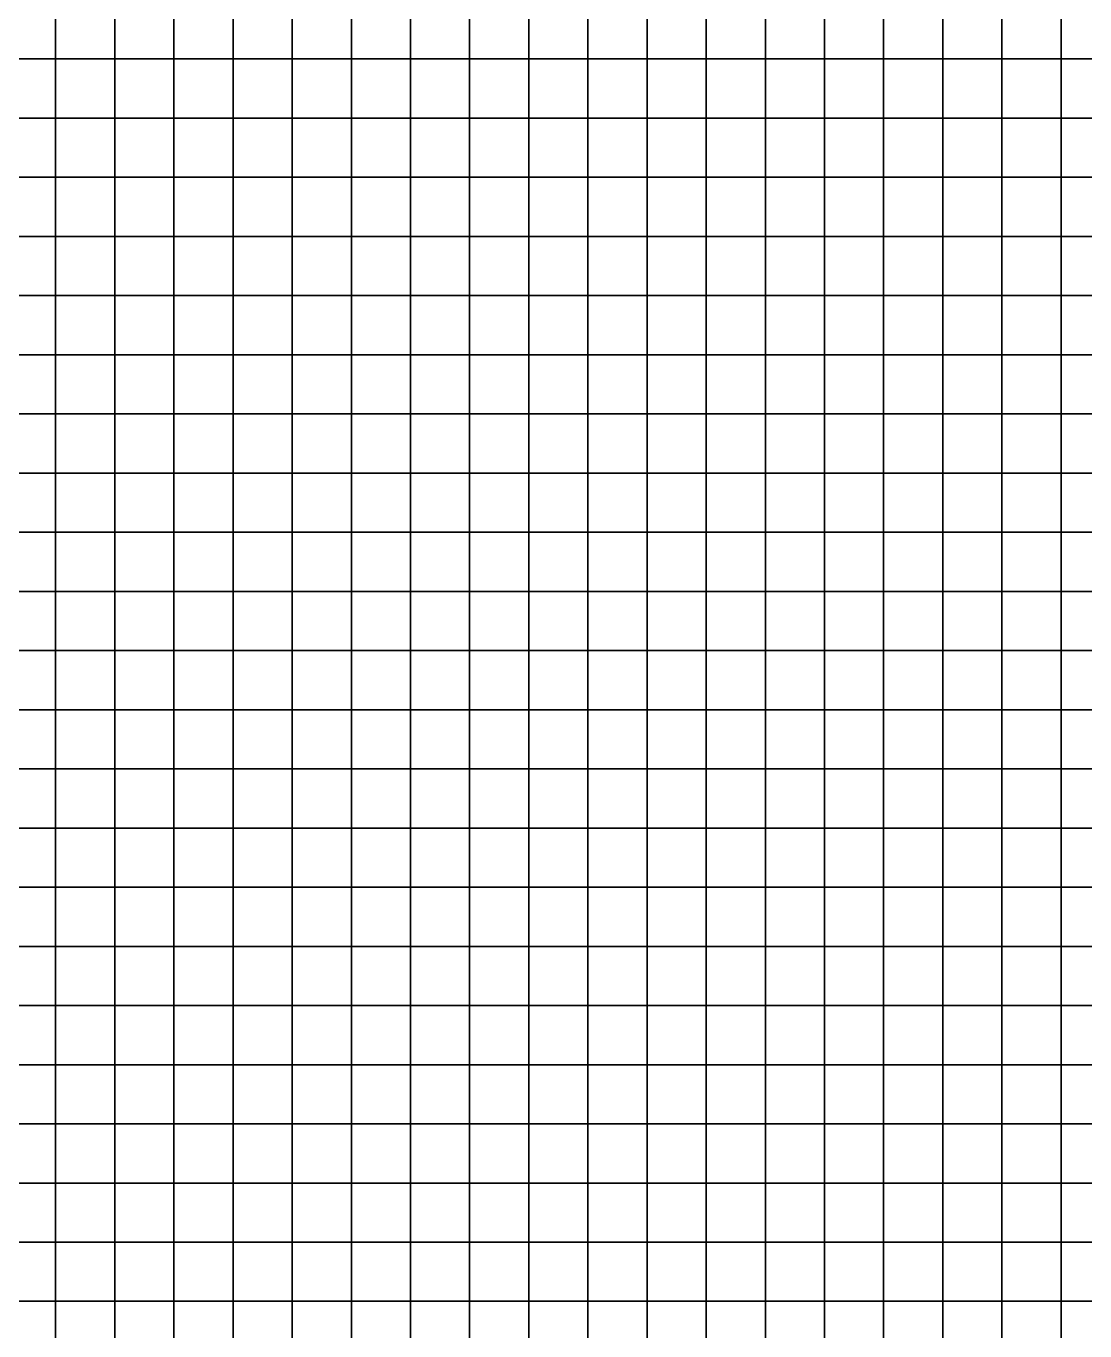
# Model space of a CAD drawing. Header units: millimetres. Extents: x -66 to 79, y -30 to 113.
# Drawn here: x -48.25 to -39.3, y 84.4 to 95.43 of the extents above; entities that cross this region are included whole.
import ezdxf

# ---------------------------------------------------------------- set-up
doc = ezdxf.new("R2010")
doc.units = ezdxf.units.MM

msp = doc.modelspace()

# ---------------------------------------------------------------- linework, layer by layer
for points in [[(-48.5, 95.6508), (-48, 95.6508), (-48, 95.1508), (-48.5, 95.1508)], [(-48, 95.6508), (-47.5, 95.6508), (-47.5, 95.1508), (-48, 95.1508)], [(-47.5, 95.6508), (-47, 95.6508), (-47, 95.1508), (-47.5, 95.1508)], [(-47, 95.6508), (-46.5, 95.6508), (-46.5, 95.1508), (-47, 95.1508)], [(-46.5, 95.6508), (-46, 95.6508), (-46, 95.1508), (-46.5, 95.1508)], [(-46, 95.6508), (-45.5, 95.6508), (-45.5, 95.1508), (-46, 95.1508)], [(-45.5, 95.6508), (-45, 95.6508), (-45, 95.1508), (-45.5, 95.1508)], [(-45, 95.6508), (-44.5, 95.6508), (-44.5, 95.1508), (-45, 95.1508)], [(-44.5, 95.6508), (-44, 95.6508), (-44, 95.1508), (-44.5, 95.1508)], [(-44, 95.6508), (-43.5, 95.6508), (-43.5, 95.1508), (-44, 95.1508)], [(-43.5, 95.6508), (-43, 95.6508), (-43, 95.1508), (-43.5, 95.1508)], [(-43, 95.6508), (-42.5, 95.6508), (-42.5, 95.1508), (-43, 95.1508)], [(-42.5, 95.6508), (-42, 95.6508), (-42, 95.1508), (-42.5, 95.1508)], [(-42, 95.6508), (-41.5, 95.6508), (-41.5, 95.1508), (-42, 95.1508)], [(-41.5, 95.6508), (-41, 95.6508), (-41, 95.1508), (-41.5, 95.1508)], [(-41, 95.6508), (-40.5, 95.6508), (-40.5, 95.1508), (-41, 95.1508)], [(-40.5, 95.6508), (-40, 95.6508), (-40, 95.1508), (-40.5, 95.1508)], [(-40, 95.6508), (-39.5, 95.6508), (-39.5, 95.1508), (-40, 95.1508)], [(-39.5, 95.6508), (-39, 95.6508), (-39, 95.1508), (-39.5, 95.1508)], [(-48.5, 95.1508), (-48, 95.1508), (-48, 94.6508), (-48.5, 94.6508)], [(-48, 95.1508), (-47.5, 95.1508), (-47.5, 94.6508), (-48, 94.6508)], [(-47.5, 95.1508), (-47, 95.1508), (-47, 94.6508), (-47.5, 94.6508)], [(-47, 95.1508), (-46.5, 95.1508), (-46.5, 94.6508), (-47, 94.6508)], [(-46.5, 95.1508), (-46, 95.1508), (-46, 94.6508), (-46.5, 94.6508)], [(-46, 95.1508), (-45.5, 95.1508), (-45.5, 94.6508), (-46, 94.6508)], [(-45.5, 95.1508), (-45, 95.1508), (-45, 94.6508), (-45.5, 94.6508)], [(-45, 95.1508), (-44.5, 95.1508), (-44.5, 94.6508), (-45, 94.6508)], [(-44.5, 95.1508), (-44, 95.1508), (-44, 94.6508), (-44.5, 94.6508)], [(-44, 95.1508), (-43.5, 95.1508), (-43.5, 94.6508), (-44, 94.6508)], [(-43.5, 95.1508), (-43, 95.1508), (-43, 94.6508), (-43.5, 94.6508)], [(-43, 95.1508), (-42.5, 95.1508), (-42.5, 94.6508), (-43, 94.6508)], [(-42.5, 95.1508), (-42, 95.1508), (-42, 94.6508), (-42.5, 94.6508)], [(-42, 95.1508), (-41.5, 95.1508), (-41.5, 94.6508), (-42, 94.6508)], [(-41.5, 95.1508), (-41, 95.1508), (-41, 94.6508), (-41.5, 94.6508)], [(-41, 95.1508), (-40.5, 95.1508), (-40.5, 94.6508), (-41, 94.6508)], [(-40.5, 95.1508), (-40, 95.1508), (-40, 94.6508), (-40.5, 94.6508)], [(-40, 95.1508), (-39.5, 95.1508), (-39.5, 94.6508), (-40, 94.6508)], [(-39.5, 95.1508), (-39, 95.1508), (-39, 94.6508), (-39.5, 94.6508)], [(-48.5, 94.6508), (-48, 94.6508), (-48, 94.1508), (-48.5, 94.1508)], [(-48, 94.6508), (-47.5, 94.6508), (-47.5, 94.1508), (-48, 94.1508)], [(-47.5, 94.6508), (-47, 94.6508), (-47, 94.1508), (-47.5, 94.1508)], [(-47, 94.6508), (-46.5, 94.6508), (-46.5, 94.1508), (-47, 94.1508)], [(-46.5, 94.6508), (-46, 94.6508), (-46, 94.1508), (-46.5, 94.1508)], [(-46, 94.6508), (-45.5, 94.6508), (-45.5, 94.1508), (-46, 94.1508)], [(-45.5, 94.6508), (-45, 94.6508), (-45, 94.1508), (-45.5, 94.1508)], [(-45, 94.6508), (-44.5, 94.6508), (-44.5, 94.1508), (-45, 94.1508)], [(-44.5, 94.6508), (-44, 94.6508), (-44, 94.1508), (-44.5, 94.1508)], [(-44, 94.6508), (-43.5, 94.6508), (-43.5, 94.1508), (-44, 94.1508)], [(-43.5, 94.6508), (-43, 94.6508), (-43, 94.1508), (-43.5, 94.1508)], [(-43, 94.6508), (-42.5, 94.6508), (-42.5, 94.1508), (-43, 94.1508)], [(-42.5, 94.6508), (-42, 94.6508), (-42, 94.1508), (-42.5, 94.1508)], [(-42, 94.6508), (-41.5, 94.6508), (-41.5, 94.1508), (-42, 94.1508)], [(-41.5, 94.6508), (-41, 94.6508), (-41, 94.1508), (-41.5, 94.1508)], [(-41, 94.6508), (-40.5, 94.6508), (-40.5, 94.1508), (-41, 94.1508)], [(-40.5, 94.6508), (-40, 94.6508), (-40, 94.1508), (-40.5, 94.1508)], [(-40, 94.6508), (-39.5, 94.6508), (-39.5, 94.1508), (-40, 94.1508)], [(-39.5, 94.6508), (-39, 94.6508), (-39, 94.1508), (-39.5, 94.1508)], [(-48.5, 94.1508), (-48, 94.1508), (-48, 93.6508), (-48.5, 93.6508)], [(-48, 94.1508), (-47.5, 94.1508), (-47.5, 93.6508), (-48, 93.6508)], [(-47.5, 94.1508), (-47, 94.1508), (-47, 93.6508), (-47.5, 93.6508)], [(-47, 94.1508), (-46.5, 94.1508), (-46.5, 93.6508), (-47, 93.6508)], [(-46.5, 94.1508), (-46, 94.1508), (-46, 93.6508), (-46.5, 93.6508)], [(-46, 94.1508), (-45.5, 94.1508), (-45.5, 93.6508), (-46, 93.6508)], [(-45.5, 94.1508), (-45, 94.1508), (-45, 93.6508), (-45.5, 93.6508)], [(-45, 94.1508), (-44.5, 94.1508), (-44.5, 93.6508), (-45, 93.6508)], [(-44.5, 94.1508), (-44, 94.1508), (-44, 93.6508), (-44.5, 93.6508)], [(-44, 94.1508), (-43.5, 94.1508), (-43.5, 93.6508), (-44, 93.6508)], [(-43.5, 94.1508), (-43, 94.1508), (-43, 93.6508), (-43.5, 93.6508)], [(-43, 94.1508), (-42.5, 94.1508), (-42.5, 93.6508), (-43, 93.6508)], [(-42.5, 94.1508), (-42, 94.1508), (-42, 93.6508), (-42.5, 93.6508)], [(-42, 94.1508), (-41.5, 94.1508), (-41.5, 93.6508), (-42, 93.6508)], [(-41.5, 94.1508), (-41, 94.1508), (-41, 93.6508), (-41.5, 93.6508)], [(-41, 94.1508), (-40.5, 94.1508), (-40.5, 93.6508), (-41, 93.6508)], [(-40.5, 94.1508), (-40, 94.1508), (-40, 93.6508), (-40.5, 93.6508)], [(-40, 94.1508), (-39.5, 94.1508), (-39.5, 93.6508), (-40, 93.6508)], [(-39.5, 94.1508), (-39, 94.1508), (-39, 93.6508), (-39.5, 93.6508)], [(-48.5, 93.6508), (-48, 93.6508), (-48, 93.1508), (-48.5, 93.1508)], [(-48, 93.6508), (-47.5, 93.6508), (-47.5, 93.1508), (-48, 93.1508)], [(-47.5, 93.6508), (-47, 93.6508), (-47, 93.1508), (-47.5, 93.1508)], [(-47, 93.6508), (-46.5, 93.6508), (-46.5, 93.1508), (-47, 93.1508)], [(-46.5, 93.6508), (-46, 93.6508), (-46, 93.1508), (-46.5, 93.1508)], [(-46, 93.6508), (-45.5, 93.6508), (-45.5, 93.1508), (-46, 93.1508)], [(-45.5, 93.6508), (-45, 93.6508), (-45, 93.1508), (-45.5, 93.1508)], [(-45, 93.6508), (-44.5, 93.6508), (-44.5, 93.1508), (-45, 93.1508)], [(-44.5, 93.6508), (-44, 93.6508), (-44, 93.1508), (-44.5, 93.1508)], [(-44, 93.6508), (-43.5, 93.6508), (-43.5, 93.1508), (-44, 93.1508)], [(-43.5, 93.6508), (-43, 93.6508), (-43, 93.1508), (-43.5, 93.1508)], [(-43, 93.6508), (-42.5, 93.6508), (-42.5, 93.1508), (-43, 93.1508)], [(-42.5, 93.6508), (-42, 93.6508), (-42, 93.1508), (-42.5, 93.1508)], [(-42, 93.6508), (-41.5, 93.6508), (-41.5, 93.1508), (-42, 93.1508)], [(-41.5, 93.6508), (-41, 93.6508), (-41, 93.1508), (-41.5, 93.1508)], [(-41, 93.6508), (-40.5, 93.6508), (-40.5, 93.1508), (-41, 93.1508)], [(-40.5, 93.6508), (-40, 93.6508), (-40, 93.1508), (-40.5, 93.1508)], [(-40, 93.6508), (-39.5, 93.6508), (-39.5, 93.1508), (-40, 93.1508)], [(-39.5, 93.6508), (-39, 93.6508), (-39, 93.1508), (-39.5, 93.1508)], [(-48.5, 93.1508), (-48, 93.1508), (-48, 92.6508), (-48.5, 92.6508)], [(-48, 93.1508), (-47.5, 93.1508), (-47.5, 92.6508), (-48, 92.6508)], [(-47.5, 93.1508), (-47, 93.1508), (-47, 92.6508), (-47.5, 92.6508)], [(-47, 93.1508), (-46.5, 93.1508), (-46.5, 92.6508), (-47, 92.6508)], [(-46.5, 93.1508), (-46, 93.1508), (-46, 92.6508), (-46.5, 92.6508)], [(-46, 93.1508), (-45.5, 93.1508), (-45.5, 92.6508), (-46, 92.6508)], [(-45.5, 93.1508), (-45, 93.1508), (-45, 92.6508), (-45.5, 92.6508)], [(-45, 93.1508), (-44.5, 93.1508), (-44.5, 92.6508), (-45, 92.6508)], [(-44.5, 93.1508), (-44, 93.1508), (-44, 92.6508), (-44.5, 92.6508)], [(-44, 93.1508), (-43.5, 93.1508), (-43.5, 92.6508), (-44, 92.6508)], [(-43.5, 93.1508), (-43, 93.1508), (-43, 92.6508), (-43.5, 92.6508)], [(-43, 93.1508), (-42.5, 93.1508), (-42.5, 92.6508), (-43, 92.6508)], [(-42.5, 93.1508), (-42, 93.1508), (-42, 92.6508), (-42.5, 92.6508)], [(-42, 93.1508), (-41.5, 93.1508), (-41.5, 92.6508), (-42, 92.6508)], [(-41.5, 93.1508), (-41, 93.1508), (-41, 92.6508), (-41.5, 92.6508)], [(-41, 93.1508), (-40.5, 93.1508), (-40.5, 92.6508), (-41, 92.6508)], [(-40.5, 93.1508), (-40, 93.1508), (-40, 92.6508), (-40.5, 92.6508)], [(-40, 93.1508), (-39.5, 93.1508), (-39.5, 92.6508), (-40, 92.6508)], [(-39.5, 93.1508), (-39, 93.1508), (-39, 92.6508), (-39.5, 92.6508)], [(-48.5, 92.6508), (-48, 92.6508), (-48, 92.1508), (-48.5, 92.1508)], [(-48, 92.6508), (-47.5, 92.6508), (-47.5, 92.1508), (-48, 92.1508)], [(-47.5, 92.6508), (-47, 92.6508), (-47, 92.1508), (-47.5, 92.1508)], [(-47, 92.6508), (-46.5, 92.6508), (-46.5, 92.1508), (-47, 92.1508)], [(-46.5, 92.6508), (-46, 92.6508), (-46, 92.1508), (-46.5, 92.1508)], [(-46, 92.6508), (-45.5, 92.6508), (-45.5, 92.1508), (-46, 92.1508)], [(-45.5, 92.6508), (-45, 92.6508), (-45, 92.1508), (-45.5, 92.1508)], [(-45, 92.6508), (-44.5, 92.6508), (-44.5, 92.1508), (-45, 92.1508)], [(-44.5, 92.6508), (-44, 92.6508), (-44, 92.1508), (-44.5, 92.1508)], [(-44, 92.6508), (-43.5, 92.6508), (-43.5, 92.1508), (-44, 92.1508)], [(-43.5, 92.6508), (-43, 92.6508), (-43, 92.1508), (-43.5, 92.1508)], [(-43, 92.6508), (-42.5, 92.6508), (-42.5, 92.1508), (-43, 92.1508)], [(-42.5, 92.6508), (-42, 92.6508), (-42, 92.1508), (-42.5, 92.1508)], [(-42, 92.6508), (-41.5, 92.6508), (-41.5, 92.1508), (-42, 92.1508)], [(-41.5, 92.6508), (-41, 92.6508), (-41, 92.1508), (-41.5, 92.1508)], [(-41, 92.6508), (-40.5, 92.6508), (-40.5, 92.1508), (-41, 92.1508)], [(-40.5, 92.6508), (-40, 92.6508), (-40, 92.1508), (-40.5, 92.1508)], [(-40, 92.6508), (-39.5, 92.6508), (-39.5, 92.1508), (-40, 92.1508)], [(-39.5, 92.6508), (-39, 92.6508), (-39, 92.1508), (-39.5, 92.1508)], [(-48.5, 92.1508), (-48, 92.1508), (-48, 91.6508), (-48.5, 91.6508)], [(-48, 92.1508), (-47.5, 92.1508), (-47.5, 91.6508), (-48, 91.6508)], [(-47.5, 92.1508), (-47, 92.1508), (-47, 91.6508), (-47.5, 91.6508)], [(-47, 92.1508), (-46.5, 92.1508), (-46.5, 91.6508), (-47, 91.6508)], [(-46.5, 92.1508), (-46, 92.1508), (-46, 91.6508), (-46.5, 91.6508)], [(-46, 92.1508), (-45.5, 92.1508), (-45.5, 91.6508), (-46, 91.6508)], [(-45.5, 92.1508), (-45, 92.1508), (-45, 91.6508), (-45.5, 91.6508)], [(-45, 92.1508), (-44.5, 92.1508), (-44.5, 91.6508), (-45, 91.6508)], [(-44.5, 92.1508), (-44, 92.1508), (-44, 91.6508), (-44.5, 91.6508)], [(-44, 92.1508), (-43.5, 92.1508), (-43.5, 91.6508), (-44, 91.6508)], [(-43.5, 92.1508), (-43, 92.1508), (-43, 91.6508), (-43.5, 91.6508)], [(-43, 92.1508), (-42.5, 92.1508), (-42.5, 91.6508), (-43, 91.6508)], [(-42.5, 92.1508), (-42, 92.1508), (-42, 91.6508), (-42.5, 91.6508)], [(-42, 92.1508), (-41.5, 92.1508), (-41.5, 91.6508), (-42, 91.6508)], [(-41.5, 92.1508), (-41, 92.1508), (-41, 91.6508), (-41.5, 91.6508)], [(-41, 92.1508), (-40.5, 92.1508), (-40.5, 91.6508), (-41, 91.6508)], [(-40.5, 92.1508), (-40, 92.1508), (-40, 91.6508), (-40.5, 91.6508)], [(-40, 92.1508), (-39.5, 92.1508), (-39.5, 91.6508), (-40, 91.6508)], [(-39.5, 92.1508), (-39, 92.1508), (-39, 91.6508), (-39.5, 91.6508)], [(-48.5, 91.6508), (-48, 91.6508), (-48, 91.1508), (-48.5, 91.1508)], [(-48, 91.6508), (-47.5, 91.6508), (-47.5, 91.1508), (-48, 91.1508)], [(-47.5, 91.6508), (-47, 91.6508), (-47, 91.1508), (-47.5, 91.1508)], [(-47, 91.6508), (-46.5, 91.6508), (-46.5, 91.1508), (-47, 91.1508)], [(-46.5, 91.6508), (-46, 91.6508), (-46, 91.1508), (-46.5, 91.1508)], [(-46, 91.6508), (-45.5, 91.6508), (-45.5, 91.1508), (-46, 91.1508)], [(-45.5, 91.6508), (-45, 91.6508), (-45, 91.1508), (-45.5, 91.1508)], [(-45, 91.6508), (-44.5, 91.6508), (-44.5, 91.1508), (-45, 91.1508)], [(-44.5, 91.6508), (-44, 91.6508), (-44, 91.1508), (-44.5, 91.1508)], [(-44, 91.6508), (-43.5, 91.6508), (-43.5, 91.1508), (-44, 91.1508)], [(-43.5, 91.6508), (-43, 91.6508), (-43, 91.1508), (-43.5, 91.1508)], [(-43, 91.6508), (-42.5, 91.6508), (-42.5, 91.1508), (-43, 91.1508)], [(-42.5, 91.6508), (-42, 91.6508), (-42, 91.1508), (-42.5, 91.1508)], [(-42, 91.6508), (-41.5, 91.6508), (-41.5, 91.1508), (-42, 91.1508)], [(-41.5, 91.6508), (-41, 91.6508), (-41, 91.1508), (-41.5, 91.1508)], [(-41, 91.6508), (-40.5, 91.6508), (-40.5, 91.1508), (-41, 91.1508)], [(-40.5, 91.6508), (-40, 91.6508), (-40, 91.1508), (-40.5, 91.1508)], [(-40, 91.6508), (-39.5, 91.6508), (-39.5, 91.1508), (-40, 91.1508)], [(-39.5, 91.6508), (-39, 91.6508), (-39, 91.1508), (-39.5, 91.1508)], [(-48.5, 91.1508), (-48, 91.1508), (-48, 90.6508), (-48.5, 90.6508)], [(-48, 91.1508), (-47.5, 91.1508), (-47.5, 90.6508), (-48, 90.6508)], [(-47.5, 91.1508), (-47, 91.1508), (-47, 90.6508), (-47.5, 90.6508)], [(-47, 91.1508), (-46.5, 91.1508), (-46.5, 90.6508), (-47, 90.6508)], [(-46.5, 91.1508), (-46, 91.1508), (-46, 90.6508), (-46.5, 90.6508)], [(-46, 91.1508), (-45.5, 91.1508), (-45.5, 90.6508), (-46, 90.6508)], [(-45.5, 91.1508), (-45, 91.1508), (-45, 90.6508), (-45.5, 90.6508)], [(-45, 91.1508), (-44.5, 91.1508), (-44.5, 90.6508), (-45, 90.6508)], [(-44.5, 91.1508), (-44, 91.1508), (-44, 90.6508), (-44.5, 90.6508)], [(-44, 91.1508), (-43.5, 91.1508), (-43.5, 90.6508), (-44, 90.6508)], [(-43.5, 91.1508), (-43, 91.1508), (-43, 90.6508), (-43.5, 90.6508)], [(-43, 91.1508), (-42.5, 91.1508), (-42.5, 90.6508), (-43, 90.6508)], [(-42.5, 91.1508), (-42, 91.1508), (-42, 90.6508), (-42.5, 90.6508)], [(-42, 91.1508), (-41.5, 91.1508), (-41.5, 90.6508), (-42, 90.6508)], [(-41.5, 91.1508), (-41, 91.1508), (-41, 90.6508), (-41.5, 90.6508)], [(-41, 91.1508), (-40.5, 91.1508), (-40.5, 90.6508), (-41, 90.6508)], [(-40.5, 91.1508), (-40, 91.1508), (-40, 90.6508), (-40.5, 90.6508)], [(-40, 91.1508), (-39.5, 91.1508), (-39.5, 90.6508), (-40, 90.6508)], [(-39.5, 91.1508), (-39, 91.1508), (-39, 90.6508), (-39.5, 90.6508)], [(-48.5, 90.6508), (-48, 90.6508), (-48, 90.1508), (-48.5, 90.1508)], [(-48, 90.6508), (-47.5, 90.6508), (-47.5, 90.1508), (-48, 90.1508)], [(-47.5, 90.6508), (-47, 90.6508), (-47, 90.1508), (-47.5, 90.1508)], [(-47, 90.6508), (-46.5, 90.6508), (-46.5, 90.1508), (-47, 90.1508)], [(-46.5, 90.6508), (-46, 90.6508), (-46, 90.1508), (-46.5, 90.1508)], [(-46, 90.6508), (-45.5, 90.6508), (-45.5, 90.1508), (-46, 90.1508)], [(-45.5, 90.6508), (-45, 90.6508), (-45, 90.1508), (-45.5, 90.1508)], [(-45, 90.6508), (-44.5, 90.6508), (-44.5, 90.1508), (-45, 90.1508)], [(-44.5, 90.6508), (-44, 90.6508), (-44, 90.1508), (-44.5, 90.1508)], [(-44, 90.6508), (-43.5, 90.6508), (-43.5, 90.1508), (-44, 90.1508)], [(-43.5, 90.6508), (-43, 90.6508), (-43, 90.1508), (-43.5, 90.1508)], [(-43, 90.6508), (-42.5, 90.6508), (-42.5, 90.1508), (-43, 90.1508)], [(-42.5, 90.6508), (-42, 90.6508), (-42, 90.1508), (-42.5, 90.1508)], [(-42, 90.6508), (-41.5, 90.6508), (-41.5, 90.1508), (-42, 90.1508)], [(-41.5, 90.6508), (-41, 90.6508), (-41, 90.1508), (-41.5, 90.1508)], [(-41, 90.6508), (-40.5, 90.6508), (-40.5, 90.1508), (-41, 90.1508)], [(-40.5, 90.6508), (-40, 90.6508), (-40, 90.1508), (-40.5, 90.1508)], [(-40, 90.6508), (-39.5, 90.6508), (-39.5, 90.1508), (-40, 90.1508)], [(-39.5, 90.6508), (-39, 90.6508), (-39, 90.1508), (-39.5, 90.1508)], [(-48.5, 90.1508), (-48, 90.1508), (-48, 89.6508), (-48.5, 89.6508)], [(-48, 90.1508), (-47.5, 90.1508), (-47.5, 89.6508), (-48, 89.6508)], [(-47.5, 90.1508), (-47, 90.1508), (-47, 89.6508), (-47.5, 89.6508)], [(-47, 90.1508), (-46.5, 90.1508), (-46.5, 89.6508), (-47, 89.6508)], [(-46.5, 90.1508), (-46, 90.1508), (-46, 89.6508), (-46.5, 89.6508)], [(-46, 90.1508), (-45.5, 90.1508), (-45.5, 89.6508), (-46, 89.6508)], [(-45.5, 90.1508), (-45, 90.1508), (-45, 89.6508), (-45.5, 89.6508)], [(-45, 90.1508), (-44.5, 90.1508), (-44.5, 89.6508), (-45, 89.6508)], [(-44.5, 90.1508), (-44, 90.1508), (-44, 89.6508), (-44.5, 89.6508)], [(-44, 90.1508), (-43.5, 90.1508), (-43.5, 89.6508), (-44, 89.6508)], [(-43.5, 90.1508), (-43, 90.1508), (-43, 89.6508), (-43.5, 89.6508)], [(-43, 90.1508), (-42.5, 90.1508), (-42.5, 89.6508), (-43, 89.6508)], [(-42.5, 90.1508), (-42, 90.1508), (-42, 89.6508), (-42.5, 89.6508)], [(-42, 90.1508), (-41.5, 90.1508), (-41.5, 89.6508), (-42, 89.6508)], [(-41.5, 90.1508), (-41, 90.1508), (-41, 89.6508), (-41.5, 89.6508)], [(-41, 90.1508), (-40.5, 90.1508), (-40.5, 89.6508), (-41, 89.6508)], [(-40.5, 90.1508), (-40, 90.1508), (-40, 89.6508), (-40.5, 89.6508)], [(-40, 90.1508), (-39.5, 90.1508), (-39.5, 89.6508), (-40, 89.6508)], [(-39.5, 90.1508), (-39, 90.1508), (-39, 89.6508), (-39.5, 89.6508)], [(-48.5, 89.6508), (-48, 89.6508), (-48, 89.1508), (-48.5, 89.1508)], [(-48, 89.6508), (-47.5, 89.6508), (-47.5, 89.1508), (-48, 89.1508)], [(-47.5, 89.6508), (-47, 89.6508), (-47, 89.1508), (-47.5, 89.1508)], [(-47, 89.6508), (-46.5, 89.6508), (-46.5, 89.1508), (-47, 89.1508)], [(-46.5, 89.6508), (-46, 89.6508), (-46, 89.1508), (-46.5, 89.1508)], [(-46, 89.6508), (-45.5, 89.6508), (-45.5, 89.1508), (-46, 89.1508)], [(-45.5, 89.6508), (-45, 89.6508), (-45, 89.1508), (-45.5, 89.1508)], [(-45, 89.6508), (-44.5, 89.6508), (-44.5, 89.1508), (-45, 89.1508)], [(-44.5, 89.6508), (-44, 89.6508), (-44, 89.1508), (-44.5, 89.1508)], [(-44, 89.6508), (-43.5, 89.6508), (-43.5, 89.1508), (-44, 89.1508)], [(-43.5, 89.6508), (-43, 89.6508), (-43, 89.1508), (-43.5, 89.1508)], [(-43, 89.6508), (-42.5, 89.6508), (-42.5, 89.1508), (-43, 89.1508)], [(-42.5, 89.6508), (-42, 89.6508), (-42, 89.1508), (-42.5, 89.1508)], [(-42, 89.6508), (-41.5, 89.6508), (-41.5, 89.1508), (-42, 89.1508)], [(-41.5, 89.6508), (-41, 89.6508), (-41, 89.1508), (-41.5, 89.1508)], [(-41, 89.6508), (-40.5, 89.6508), (-40.5, 89.1508), (-41, 89.1508)], [(-40.5, 89.6508), (-40, 89.6508), (-40, 89.1508), (-40.5, 89.1508)], [(-40, 89.6508), (-39.5, 89.6508), (-39.5, 89.1508), (-40, 89.1508)], [(-39.5, 89.6508), (-39, 89.6508), (-39, 89.1508), (-39.5, 89.1508)], [(-48.5, 89.1508), (-48, 89.1508), (-48, 88.6508), (-48.5, 88.6508)], [(-48, 89.1508), (-47.5, 89.1508), (-47.5, 88.6508), (-48, 88.6508)], [(-47.5, 89.1508), (-47, 89.1508), (-47, 88.6508), (-47.5, 88.6508)], [(-47, 89.1508), (-46.5, 89.1508), (-46.5, 88.6508), (-47, 88.6508)], [(-46.5, 89.1508), (-46, 89.1508), (-46, 88.6508), (-46.5, 88.6508)], [(-46, 89.1508), (-45.5, 89.1508), (-45.5, 88.6508), (-46, 88.6508)], [(-45.5, 89.1508), (-45, 89.1508), (-45, 88.6508), (-45.5, 88.6508)], [(-45, 89.1508), (-44.5, 89.1508), (-44.5, 88.6508), (-45, 88.6508)], [(-44.5, 89.1508), (-44, 89.1508), (-44, 88.6508), (-44.5, 88.6508)], [(-44, 89.1508), (-43.5, 89.1508), (-43.5, 88.6508), (-44, 88.6508)], [(-43.5, 89.1508), (-43, 89.1508), (-43, 88.6508), (-43.5, 88.6508)], [(-43, 89.1508), (-42.5, 89.1508), (-42.5, 88.6508), (-43, 88.6508)], [(-42.5, 89.1508), (-42, 89.1508), (-42, 88.6508), (-42.5, 88.6508)], [(-42, 89.1508), (-41.5, 89.1508), (-41.5, 88.6508), (-42, 88.6508)], [(-41.5, 89.1508), (-41, 89.1508), (-41, 88.6508), (-41.5, 88.6508)], [(-41, 89.1508), (-40.5, 89.1508), (-40.5, 88.6508), (-41, 88.6508)], [(-40.5, 89.1508), (-40, 89.1508), (-40, 88.6508), (-40.5, 88.6508)], [(-40, 89.1508), (-39.5, 89.1508), (-39.5, 88.6508), (-40, 88.6508)], [(-39.5, 89.1508), (-39, 89.1508), (-39, 88.6508), (-39.5, 88.6508)], [(-48.5, 88.6508), (-48, 88.6508), (-48, 88.1508), (-48.5, 88.1508)], [(-48, 88.6508), (-47.5, 88.6508), (-47.5, 88.1508), (-48, 88.1508)], [(-47.5, 88.6508), (-47, 88.6508), (-47, 88.1508), (-47.5, 88.1508)], [(-47, 88.6508), (-46.5, 88.6508), (-46.5, 88.1508), (-47, 88.1508)], [(-46.5, 88.6508), (-46, 88.6508), (-46, 88.1508), (-46.5, 88.1508)], [(-46, 88.6508), (-45.5, 88.6508), (-45.5, 88.1508), (-46, 88.1508)], [(-45.5, 88.6508), (-45, 88.6508), (-45, 88.1508), (-45.5, 88.1508)], [(-45, 88.6508), (-44.5, 88.6508), (-44.5, 88.1508), (-45, 88.1508)], [(-44.5, 88.6508), (-44, 88.6508), (-44, 88.1508), (-44.5, 88.1508)], [(-44, 88.6508), (-43.5, 88.6508), (-43.5, 88.1508), (-44, 88.1508)], [(-43.5, 88.6508), (-43, 88.6508), (-43, 88.1508), (-43.5, 88.1508)], [(-43, 88.6508), (-42.5, 88.6508), (-42.5, 88.1508), (-43, 88.1508)], [(-42.5, 88.6508), (-42, 88.6508), (-42, 88.1508), (-42.5, 88.1508)], [(-42, 88.6508), (-41.5, 88.6508), (-41.5, 88.1508), (-42, 88.1508)], [(-41.5, 88.6508), (-41, 88.6508), (-41, 88.1508), (-41.5, 88.1508)], [(-41, 88.6508), (-40.5, 88.6508), (-40.5, 88.1508), (-41, 88.1508)], [(-40.5, 88.6508), (-40, 88.6508), (-40, 88.1508), (-40.5, 88.1508)], [(-40, 88.6508), (-39.5, 88.6508), (-39.5, 88.1508), (-40, 88.1508)], [(-39.5, 88.6508), (-39, 88.6508), (-39, 88.1508), (-39.5, 88.1508)], [(-48.5, 88.1508), (-48, 88.1508), (-48, 87.6508), (-48.5, 87.6508)], [(-48, 88.1508), (-47.5, 88.1508), (-47.5, 87.6508), (-48, 87.6508)], [(-47.5, 88.1508), (-47, 88.1508), (-47, 87.6508), (-47.5, 87.6508)], [(-47, 88.1508), (-46.5, 88.1508), (-46.5, 87.6508), (-47, 87.6508)], [(-46.5, 88.1508), (-46, 88.1508), (-46, 87.6508), (-46.5, 87.6508)], [(-46, 88.1508), (-45.5, 88.1508), (-45.5, 87.6508), (-46, 87.6508)], [(-45.5, 88.1508), (-45, 88.1508), (-45, 87.6508), (-45.5, 87.6508)], [(-45, 88.1508), (-44.5, 88.1508), (-44.5, 87.6508), (-45, 87.6508)], [(-44.5, 88.1508), (-44, 88.1508), (-44, 87.6508), (-44.5, 87.6508)], [(-44, 88.1508), (-43.5, 88.1508), (-43.5, 87.6508), (-44, 87.6508)], [(-43.5, 88.1508), (-43, 88.1508), (-43, 87.6508), (-43.5, 87.6508)], [(-43, 88.1508), (-42.5, 88.1508), (-42.5, 87.6508), (-43, 87.6508)], [(-42.5, 88.1508), (-42, 88.1508), (-42, 87.6508), (-42.5, 87.6508)], [(-42, 88.1508), (-41.5, 88.1508), (-41.5, 87.6508), (-42, 87.6508)], [(-41.5, 88.1508), (-41, 88.1508), (-41, 87.6508), (-41.5, 87.6508)], [(-41, 88.1508), (-40.5, 88.1508), (-40.5, 87.6508), (-41, 87.6508)], [(-40.5, 88.1508), (-40, 88.1508), (-40, 87.6508), (-40.5, 87.6508)], [(-40, 88.1508), (-39.5, 88.1508), (-39.5, 87.6508), (-40, 87.6508)], [(-39.5, 88.1508), (-39, 88.1508), (-39, 87.6508), (-39.5, 87.6508)], [(-48.5, 87.6508), (-48, 87.6508), (-48, 87.1508), (-48.5, 87.1508)], [(-48, 87.6508), (-47.5, 87.6508), (-47.5, 87.1508), (-48, 87.1508)], [(-47.5, 87.6508), (-47, 87.6508), (-47, 87.1508), (-47.5, 87.1508)], [(-47, 87.6508), (-46.5, 87.6508), (-46.5, 87.1508), (-47, 87.1508)], [(-46.5, 87.6508), (-46, 87.6508), (-46, 87.1508), (-46.5, 87.1508)], [(-46, 87.6508), (-45.5, 87.6508), (-45.5, 87.1508), (-46, 87.1508)], [(-45.5, 87.6508), (-45, 87.6508), (-45, 87.1508), (-45.5, 87.1508)], [(-45, 87.6508), (-44.5, 87.6508), (-44.5, 87.1508), (-45, 87.1508)], [(-44.5, 87.6508), (-44, 87.6508), (-44, 87.1508), (-44.5, 87.1508)], [(-44, 87.6508), (-43.5, 87.6508), (-43.5, 87.1508), (-44, 87.1508)], [(-43.5, 87.6508), (-43, 87.6508), (-43, 87.1508), (-43.5, 87.1508)], [(-43, 87.6508), (-42.5, 87.6508), (-42.5, 87.1508), (-43, 87.1508)], [(-42.5, 87.6508), (-42, 87.6508), (-42, 87.1508), (-42.5, 87.1508)], [(-42, 87.6508), (-41.5, 87.6508), (-41.5, 87.1508), (-42, 87.1508)], [(-41.5, 87.6508), (-41, 87.6508), (-41, 87.1508), (-41.5, 87.1508)], [(-41, 87.6508), (-40.5, 87.6508), (-40.5, 87.1508), (-41, 87.1508)], [(-40.5, 87.6508), (-40, 87.6508), (-40, 87.1508), (-40.5, 87.1508)], [(-40, 87.6508), (-39.5, 87.6508), (-39.5, 87.1508), (-40, 87.1508)], [(-39.5, 87.6508), (-39, 87.6508), (-39, 87.1508), (-39.5, 87.1508)], [(-48.5, 87.1508), (-48, 87.1508), (-48, 86.6508), (-48.5, 86.6508)], [(-48, 87.1508), (-47.5, 87.1508), (-47.5, 86.6508), (-48, 86.6508)], [(-47.5, 87.1508), (-47, 87.1508), (-47, 86.6508), (-47.5, 86.6508)], [(-47, 87.1508), (-46.5, 87.1508), (-46.5, 86.6508), (-47, 86.6508)], [(-46.5, 87.1508), (-46, 87.1508), (-46, 86.6508), (-46.5, 86.6508)], [(-46, 87.1508), (-45.5, 87.1508), (-45.5, 86.6508), (-46, 86.6508)], [(-45.5, 87.1508), (-45, 87.1508), (-45, 86.6508), (-45.5, 86.6508)], [(-45, 87.1508), (-44.5, 87.1508), (-44.5, 86.6508), (-45, 86.6508)], [(-44.5, 87.1508), (-44, 87.1508), (-44, 86.6508), (-44.5, 86.6508)], [(-44, 87.1508), (-43.5, 87.1508), (-43.5, 86.6508), (-44, 86.6508)], [(-43.5, 87.1508), (-43, 87.1508), (-43, 86.6508), (-43.5, 86.6508)], [(-43, 87.1508), (-42.5, 87.1508), (-42.5, 86.6508), (-43, 86.6508)], [(-42.5, 87.1508), (-42, 87.1508), (-42, 86.6508), (-42.5, 86.6508)], [(-42, 87.1508), (-41.5, 87.1508), (-41.5, 86.6508), (-42, 86.6508)], [(-41.5, 87.1508), (-41, 87.1508), (-41, 86.6508), (-41.5, 86.6508)], [(-41, 87.1508), (-40.5, 87.1508), (-40.5, 86.6508), (-41, 86.6508)], [(-40.5, 87.1508), (-40, 87.1508), (-40, 86.6508), (-40.5, 86.6508)], [(-40, 87.1508), (-39.5, 87.1508), (-39.5, 86.6508), (-40, 86.6508)], [(-39.5, 87.1508), (-39, 87.1508), (-39, 86.6508), (-39.5, 86.6508)], [(-48.5, 86.6508), (-48, 86.6508), (-48, 86.1508), (-48.5, 86.1508)], [(-48, 86.6508), (-47.5, 86.6508), (-47.5, 86.1508), (-48, 86.1508)], [(-47.5, 86.6508), (-47, 86.6508), (-47, 86.1508), (-47.5, 86.1508)], [(-47, 86.6508), (-46.5, 86.6508), (-46.5, 86.1508), (-47, 86.1508)], [(-46.5, 86.6508), (-46, 86.6508), (-46, 86.1508), (-46.5, 86.1508)], [(-46, 86.6508), (-45.5, 86.6508), (-45.5, 86.1508), (-46, 86.1508)], [(-45.5, 86.6508), (-45, 86.6508), (-45, 86.1508), (-45.5, 86.1508)], [(-45, 86.6508), (-44.5, 86.6508), (-44.5, 86.1508), (-45, 86.1508)], [(-44.5, 86.6508), (-44, 86.6508), (-44, 86.1508), (-44.5, 86.1508)], [(-44, 86.6508), (-43.5, 86.6508), (-43.5, 86.1508), (-44, 86.1508)], [(-43.5, 86.6508), (-43, 86.6508), (-43, 86.1508), (-43.5, 86.1508)], [(-43, 86.6508), (-42.5, 86.6508), (-42.5, 86.1508), (-43, 86.1508)], [(-42.5, 86.6508), (-42, 86.6508), (-42, 86.1508), (-42.5, 86.1508)], [(-42, 86.6508), (-41.5, 86.6508), (-41.5, 86.1508), (-42, 86.1508)], [(-41.5, 86.6508), (-41, 86.6508), (-41, 86.1508), (-41.5, 86.1508)], [(-41, 86.6508), (-40.5, 86.6508), (-40.5, 86.1508), (-41, 86.1508)], [(-40.5, 86.6508), (-40, 86.6508), (-40, 86.1508), (-40.5, 86.1508)], [(-40, 86.6508), (-39.5, 86.6508), (-39.5, 86.1508), (-40, 86.1508)], [(-39.5, 86.6508), (-39, 86.6508), (-39, 86.1508), (-39.5, 86.1508)], [(-48.5, 86.1508), (-48, 86.1508), (-48, 85.6508), (-48.5, 85.6508)], [(-48, 86.1508), (-47.5, 86.1508), (-47.5, 85.6508), (-48, 85.6508)], [(-47.5, 86.1508), (-47, 86.1508), (-47, 85.6508), (-47.5, 85.6508)], [(-47, 86.1508), (-46.5, 86.1508), (-46.5, 85.6508), (-47, 85.6508)], [(-46.5, 86.1508), (-46, 86.1508), (-46, 85.6508), (-46.5, 85.6508)], [(-46, 86.1508), (-45.5, 86.1508), (-45.5, 85.6508), (-46, 85.6508)], [(-45.5, 86.1508), (-45, 86.1508), (-45, 85.6508), (-45.5, 85.6508)], [(-45, 86.1508), (-44.5, 86.1508), (-44.5, 85.6508), (-45, 85.6508)], [(-44.5, 86.1508), (-44, 86.1508), (-44, 85.6508), (-44.5, 85.6508)], [(-44, 86.1508), (-43.5, 86.1508), (-43.5, 85.6508), (-44, 85.6508)], [(-43.5, 86.1508), (-43, 86.1508), (-43, 85.6508), (-43.5, 85.6508)], [(-43, 86.1508), (-42.5, 86.1508), (-42.5, 85.6508), (-43, 85.6508)], [(-42.5, 86.1508), (-42, 86.1508), (-42, 85.6508), (-42.5, 85.6508)], [(-42, 86.1508), (-41.5, 86.1508), (-41.5, 85.6508), (-42, 85.6508)], [(-41.5, 86.1508), (-41, 86.1508), (-41, 85.6508), (-41.5, 85.6508)], [(-41, 86.1508), (-40.5, 86.1508), (-40.5, 85.6508), (-41, 85.6508)], [(-40.5, 86.1508), (-40, 86.1508), (-40, 85.6508), (-40.5, 85.6508)], [(-40, 86.1508), (-39.5, 86.1508), (-39.5, 85.6508), (-40, 85.6508)], [(-39.5, 86.1508), (-39, 86.1508), (-39, 85.6508), (-39.5, 85.6508)], [(-48.5, 85.6508), (-48, 85.6508), (-48, 85.1508), (-48.5, 85.1508)], [(-48, 85.6508), (-47.5, 85.6508), (-47.5, 85.1508), (-48, 85.1508)], [(-47.5, 85.6508), (-47, 85.6508), (-47, 85.1508), (-47.5, 85.1508)], [(-47, 85.6508), (-46.5, 85.6508), (-46.5, 85.1508), (-47, 85.1508)], [(-46.5, 85.6508), (-46, 85.6508), (-46, 85.1508), (-46.5, 85.1508)], [(-46, 85.6508), (-45.5, 85.6508), (-45.5, 85.1508), (-46, 85.1508)], [(-45.5, 85.6508), (-45, 85.6508), (-45, 85.1508), (-45.5, 85.1508)], [(-45, 85.6508), (-44.5, 85.6508), (-44.5, 85.1508), (-45, 85.1508)], [(-44.5, 85.6508), (-44, 85.6508), (-44, 85.1508), (-44.5, 85.1508)], [(-44, 85.6508), (-43.5, 85.6508), (-43.5, 85.1508), (-44, 85.1508)], [(-43.5, 85.6508), (-43, 85.6508), (-43, 85.1508), (-43.5, 85.1508)], [(-43, 85.6508), (-42.5, 85.6508), (-42.5, 85.1508), (-43, 85.1508)], [(-42.5, 85.6508), (-42, 85.6508), (-42, 85.1508), (-42.5, 85.1508)], [(-42, 85.6508), (-41.5, 85.6508), (-41.5, 85.1508), (-42, 85.1508)], [(-41.5, 85.6508), (-41, 85.6508), (-41, 85.1508), (-41.5, 85.1508)], [(-41, 85.6508), (-40.5, 85.6508), (-40.5, 85.1508), (-41, 85.1508)], [(-40.5, 85.6508), (-40, 85.6508), (-40, 85.1508), (-40.5, 85.1508)], [(-40, 85.6508), (-39.5, 85.6508), (-39.5, 85.1508), (-40, 85.1508)], [(-39.5, 85.6508), (-39, 85.6508), (-39, 85.1508), (-39.5, 85.1508)], [(-48.5, 85.1508), (-48, 85.1508), (-48, 84.6508), (-48.5, 84.6508)], [(-48, 85.1508), (-47.5, 85.1508), (-47.5, 84.6508), (-48, 84.6508)], [(-47.5, 85.1508), (-47, 85.1508), (-47, 84.6508), (-47.5, 84.6508)], [(-47, 85.1508), (-46.5, 85.1508), (-46.5, 84.6508), (-47, 84.6508)], [(-46.5, 85.1508), (-46, 85.1508), (-46, 84.6508), (-46.5, 84.6508)], [(-46, 85.1508), (-45.5, 85.1508), (-45.5, 84.6508), (-46, 84.6508)], [(-45.5, 85.1508), (-45, 85.1508), (-45, 84.6508), (-45.5, 84.6508)], [(-45, 85.1508), (-44.5, 85.1508), (-44.5, 84.6508), (-45, 84.6508)], [(-44.5, 85.1508), (-44, 85.1508), (-44, 84.6508), (-44.5, 84.6508)], [(-44, 85.1508), (-43.5, 85.1508), (-43.5, 84.6508), (-44, 84.6508)], [(-43.5, 85.1508), (-43, 85.1508), (-43, 84.6508), (-43.5, 84.6508)], [(-43, 85.1508), (-42.5, 85.1508), (-42.5, 84.6508), (-43, 84.6508)], [(-42.5, 85.1508), (-42, 85.1508), (-42, 84.6508), (-42.5, 84.6508)], [(-42, 85.1508), (-41.5, 85.1508), (-41.5, 84.6508), (-42, 84.6508)], [(-41.5, 85.1508), (-41, 85.1508), (-41, 84.6508), (-41.5, 84.6508)], [(-41, 85.1508), (-40.5, 85.1508), (-40.5, 84.6508), (-41, 84.6508)], [(-40.5, 85.1508), (-40, 85.1508), (-40, 84.6508), (-40.5, 84.6508)], [(-40, 85.1508), (-39.5, 85.1508), (-39.5, 84.6508), (-40, 84.6508)], [(-39.5, 85.1508), (-39, 85.1508), (-39, 84.6508), (-39.5, 84.6508)], [(-48.5, 84.6508), (-48, 84.6508), (-48, 84.1508), (-48.5, 84.1508)], [(-48, 84.6508), (-47.5, 84.6508), (-47.5, 84.1508), (-48, 84.1508)], [(-47.5, 84.6508), (-47, 84.6508), (-47, 84.1508), (-47.5, 84.1508)], [(-47, 84.6508), (-46.5, 84.6508), (-46.5, 84.1508), (-47, 84.1508)], [(-46.5, 84.6508), (-46, 84.6508), (-46, 84.1508), (-46.5, 84.1508)], [(-46, 84.6508), (-45.5, 84.6508), (-45.5, 84.1508), (-46, 84.1508)], [(-45.5, 84.6508), (-45, 84.6508), (-45, 84.1508), (-45.5, 84.1508)], [(-45, 84.6508), (-44.5, 84.6508), (-44.5, 84.1508), (-45, 84.1508)], [(-44.5, 84.6508), (-44, 84.6508), (-44, 84.1508), (-44.5, 84.1508)], [(-44, 84.6508), (-43.5, 84.6508), (-43.5, 84.1508), (-44, 84.1508)], [(-43.5, 84.6508), (-43, 84.6508), (-43, 84.1508), (-43.5, 84.1508)], [(-43, 84.6508), (-42.5, 84.6508), (-42.5, 84.1508), (-43, 84.1508)], [(-42.5, 84.6508), (-42, 84.6508), (-42, 84.1508), (-42.5, 84.1508)], [(-42, 84.6508), (-41.5, 84.6508), (-41.5, 84.1508), (-42, 84.1508)], [(-41.5, 84.6508), (-41, 84.6508), (-41, 84.1508), (-41.5, 84.1508)], [(-41, 84.6508), (-40.5, 84.6508), (-40.5, 84.1508), (-41, 84.1508)], [(-40.5, 84.6508), (-40, 84.6508), (-40, 84.1508), (-40.5, 84.1508)], [(-40, 84.6508), (-39.5, 84.6508), (-39.5, 84.1508), (-40, 84.1508)], [(-39.5, 84.6508), (-39, 84.6508), (-39, 84.1508), (-39.5, 84.1508)]]:
    msp.add_lwpolyline(points, close=True)

doc.saveas('drawing.dxf')
